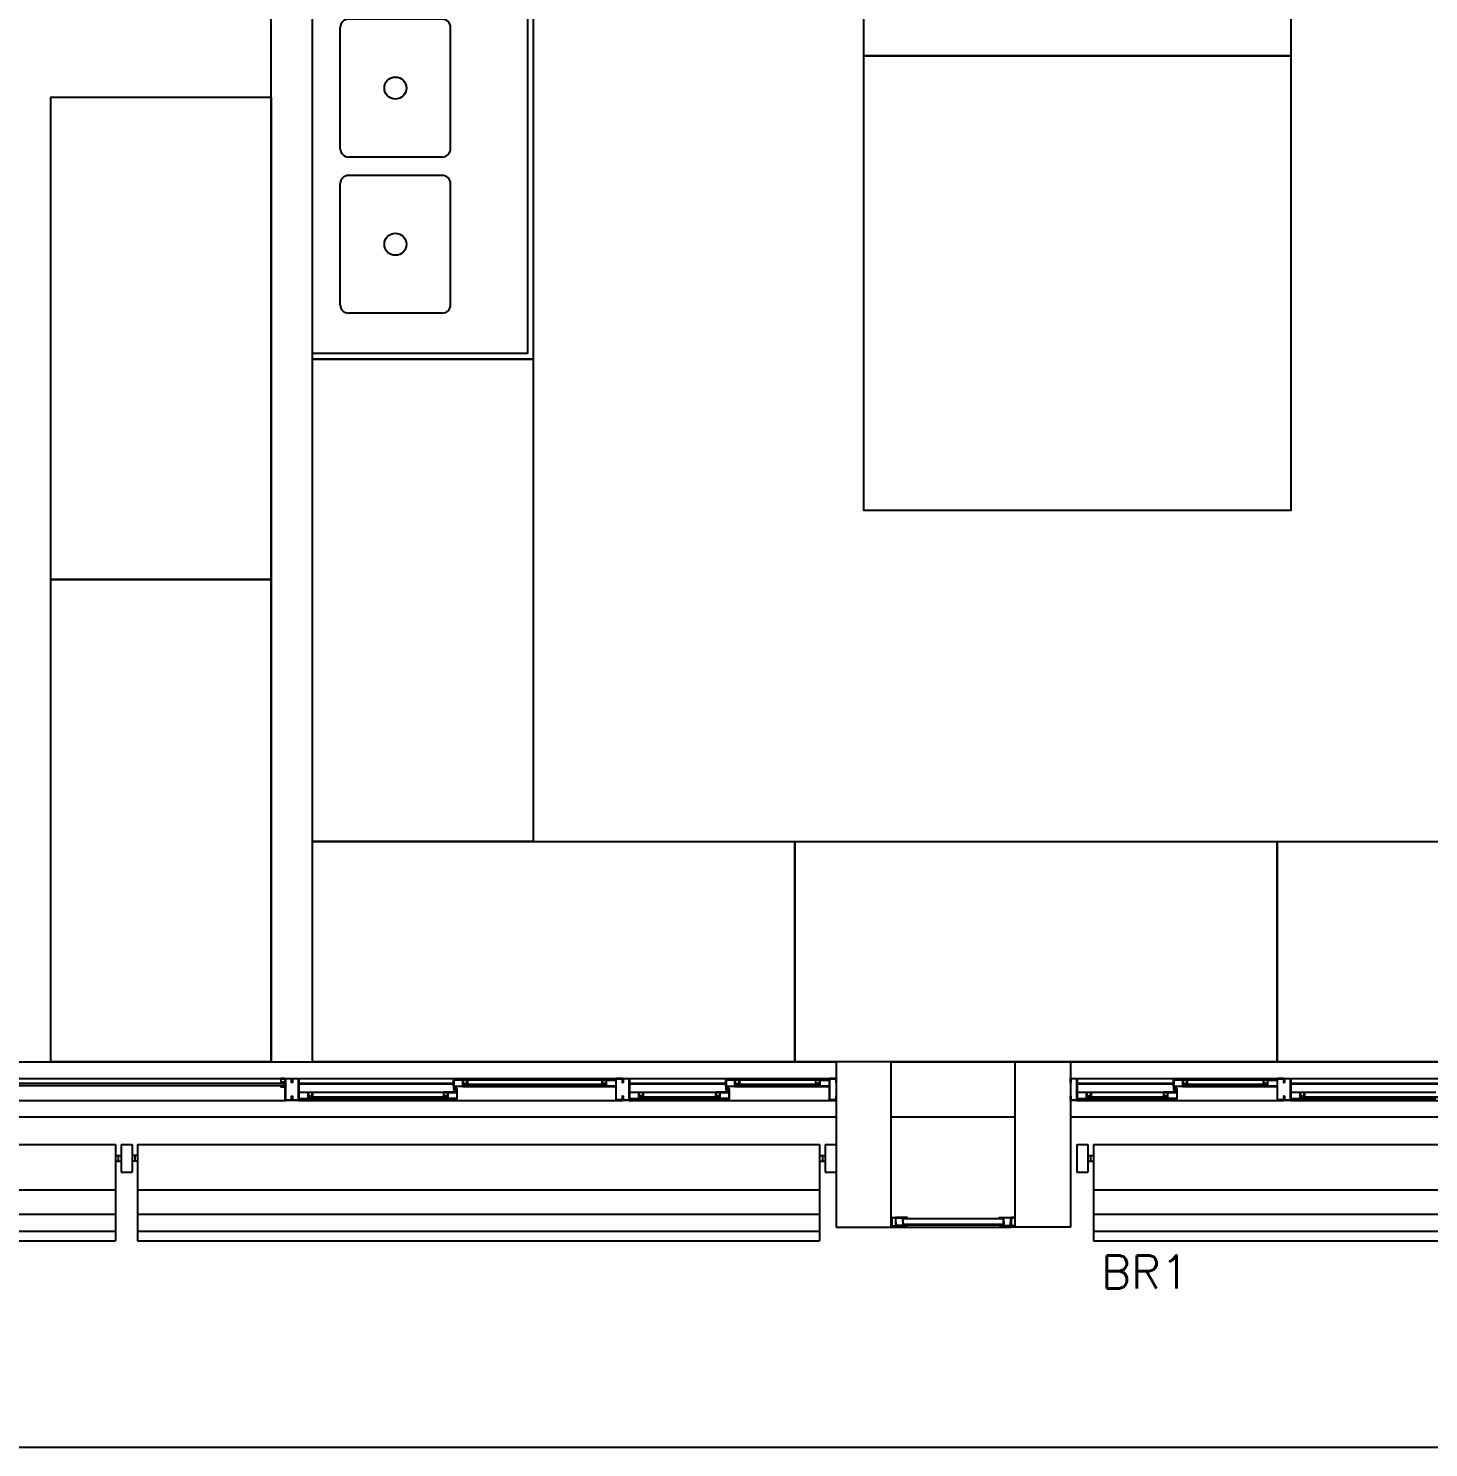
# Model space of a CAD drawing. Header units: millimetres. Extents: x 2128 to 2646, y 1972 to 2207.
# Drawn here: x 2301.68 to 2306.76, y 2098.52 to 2103.67 of the extents above; entities that cross this region are included whole.
import ezdxf

# ---------------------------------------------------------------- set-up
doc = ezdxf.new("R2010")
doc.units = ezdxf.units.MM
for name, color, linetype in [('AR-ALV', 2, 'Continuous'), ('AR-BANCADAS', 1, 'Continuous'), ('AR-BRISES', 1, 'Continuous'), ('AR-CALÇADA', 1, 'Continuous'), ('AR-ESQ', 1, 'Continuous'), ('AR-ESTC', 3, 'Continuous'), ('AR-PEITORIL', 1, 'Continuous'), ('BC- VISTA', 1, 'Continuous'), ('BC-CUBA', 1, 'Continuous'), ('BR-LINHAS', 1, 'Continuous'), ('BR-MONTANTE', 242, 'Continuous'), ('BR-PAINEL', 1, 'Continuous'), ('BR-SUPORTE', 1, 'Continuous'), ('BR-TEXTO', 2, 'Continuous'), ('COZ1', 1, 'Continuous'), ('DT-ESQ-BAGUETE-C', 1, 'Continuous'), ('DT-ESQ-BAGUETE-V', 1, 'Continuous'), ('DT-ESQ-CHAPA DOBRADA-V', 1, 'Continuous'), ('DT-ESQ-MARCO-V', 1, 'Continuous'), ('DT-ESQ-PERFIL CADEIRA-C', 2, 'Continuous'), ('DT-ESQ-PERFIL CADEIRA-V', 2, 'Continuous'), ('DT-ESQ-PERFIL U SIMPLES-C', 2, 'Continuous'), ('DT-ESQ-PERFIL U-C', 2, 'Continuous'), ('DT-ESQ-PERFIL U-V', 1, 'Continuous'), ('DT-ESQ-VENEZIANA-C', 1, 'Continuous'), ('DT-ESQ-VENEZIANA-V', 1, 'Continuous'), ('DT-ESQ-VIDRO-C', 2, 'Continuous'), ('DT-TXTMOD', 1, 'Continuous')]:
    doc.layers.add(name, color=color, linetype=linetype)
doc.styles.add('S10', font='simplex.shx', dxfattribs={"height": 0.1})
doc.styles.add('S12', font='simplex.shx', dxfattribs={"width": 1.1, "height": 0.12})

# ---------------------------------------------------------------- blocks, each defined once
blk = doc.blocks.new('BCP16')
at = {"layer": 'BC- VISTA'}
blk.add_lwpolyline([(0.8, 0), (0.8, -1.75), (0, -1.75), (0, 0)], close=True, dxfattribs=at)
blk = doc.blocks.new('CUBAbnc-01P')
at = {"layer": 'COZ1'}
for p, q in [((-0.22, -0.1005), (0.22, -0.1005)), ((-0.25, -0.4705), (-0.25, -0.1305)), ((0.25, -0.4705), (0.25, -0.1305)), ((-0.22, -0.5005), (0.22, -0.5005))]:
    blk.add_line(p, q, dxfattribs=at)
blk.add_circle((0, -0.3005), 0.04, dxfattribs=at)
for centre, start, end in [((-0.22, -0.1305), 90, 180), ((0.22, -0.1305), 0, 90), ((-0.22, -0.4705), 180, 270), ((0.22, -0.4705), 270, 0)]:
    blk.add_arc(centre, 0.03, start, end, dxfattribs=at)
blk = doc.blocks.new('BCP03')
at = {"layer": 'BC- VISTA'}
for p, q in [((0, -0.02), (0.78, -0.02)), ((0.78, -0.02), (0.78, -1.38)), ((0.78, -1.38), (0, -1.38))]:
    blk.add_line(p, q, dxfattribs=at)
blk.add_lwpolyline([(0.8, 0), (0.8, -1.4), (0, -1.4), (0, 0)], close=True, dxfattribs=at)
at = {"layer": 'BC-CUBA', "rotation": 90}
for p in [(0, -0.4167), (0, -0.9833)]:
    blk.add_blockref('CUBAbnc-01P', p, dxfattribs=at)
blk = doc.blocks.new('BCP24')
at = {"layer": 'BC- VISTA'}
blk.add_lwpolyline([(1.55, 0), (1.55, -1.65), (0, -1.65), (0, 0)], close=True, dxfattribs=at)
blk = doc.blocks.new('EF13-P')
at = {"layer": 'DT-ESQ-BAGUETE-C', "ltscale": 0.1}
for points in [[(3.136, -0.075), (3.1495, -0.075), (3.1495, -0.0735), (3.136, -0.0735), (3.136, -0.0615), (3.1495, -0.0615), (3.1495, -0.06), (3.136, -0.06, 0.414214), (3.1345, -0.0615), (3.1345, -0.0735, 0.414214)], [(3.81, -0.08), (3.7965, -0.08), (3.7965, -0.0785), (3.8095, -0.0785, 0.414214), (3.81, -0.078), (3.81, -0.067, 0.414214), (3.8095, -0.0665), (3.7965, -0.0665), (3.7965, -0.065), (3.81, -0.065, -0.414214), (3.8115, -0.0665), (3.8115, -0.0785, -0.414214)], [(4.3015, -0.08), (4.315, -0.08), (4.315, -0.0785), (4.302, -0.0785, -0.414214), (4.3015, -0.078), (4.3015, -0.067, -0.414214), (4.302, -0.0665), (4.315, -0.0665), (4.315, -0.065), (4.3015, -0.065, 0.414214), (4.3, -0.0665), (4.3, -0.0785, 0.414214)], [(4.7975, -0.08), (4.784, -0.08), (4.784, -0.0785), (4.797, -0.0785, 0.414214), (4.7975, -0.078), (4.7975, -0.067, 0.414214), (4.797, -0.0665), (4.784, -0.0665), (4.784, -0.065), (4.7975, -0.065, -0.414214), (4.799, -0.0665), (4.799, -0.0785, -0.414214)], [(5.0765, -0.08), (5.09, -0.08), (5.09, -0.0785), (5.077, -0.0785, -0.414214), (5.0765, -0.078), (5.0765, -0.067, -0.414214), (5.077, -0.0665), (5.09, -0.0665), (5.09, -0.065), (5.0765, -0.065, 0.414214), (5.075, -0.0665), (5.075, -0.0785, 0.414214)], [(3.2485, -0.125), (3.235, -0.125), (3.235, -0.1235), (3.248, -0.1235, 0.414214), (3.2485, -0.123), (3.2485, -0.112, 0.414214), (3.248, -0.1115), (3.235, -0.1115), (3.235, -0.11), (3.2485, -0.11, -0.414214), (3.25, -0.1115), (3.25, -0.1235, -0.414214)], [(3.7265, -0.125), (3.74, -0.125), (3.74, -0.1235), (3.727, -0.1235, -0.414214), (3.7265, -0.123), (3.7265, -0.112, -0.414214), (3.727, -0.1115), (3.74, -0.1115), (3.74, -0.11), (3.7265, -0.11, 0.414214), (3.725, -0.1115), (3.725, -0.1235, 0.414214)], [(4.4485, -0.125), (4.435, -0.125), (4.435, -0.1235), (4.448, -0.1235, 0.414214), (4.4485, -0.123), (4.4485, -0.112, 0.414214), (4.448, -0.1115), (4.435, -0.1115), (4.435, -0.11), (4.4485, -0.11, -0.414214), (4.45, -0.1115), (4.45, -0.1235, -0.414214)], [(4.714, -0.125), (4.7275, -0.125), (4.7275, -0.1235), (4.7145, -0.1235, -0.414214), (4.714, -0.123), (4.714, -0.112, -0.414214), (4.7145, -0.1115), (4.7275, -0.1115), (4.7275, -0.11), (4.714, -0.11, 0.414214), (4.7125, -0.1115), (4.7125, -0.1235, 0.414214)]]:
    blk.add_lwpolyline(points, format="xyb", close=True, dxfattribs=at)
at = {"layer": 'DT-ESQ-BAGUETE-V', "ltscale": 0.1}
for p, q in [((3.81, -0.065), (4.3015, -0.065)), ((4.7975, -0.065), (5.0765, -0.065)), ((3.2485, -0.11), (3.7265, -0.11)), ((4.4485, -0.11), (4.714, -0.11))]:
    blk.add_line(p, q, dxfattribs=at)
at = {"layer": 'DT-ESQ-CHAPA DOBRADA-V', "ltscale": 0.1}
for p, q in [((3.2, -0.077), (3.7615, -0.077)), ((3.2, -0.08), (3.7615, -0.08)), ((4.4, -0.077), (4.749, -0.077)), ((4.4, -0.08), (4.749, -0.08))]:
    blk.add_line(p, q, dxfattribs=at)
at = {"layer": 'DT-ESQ-MARCO-V', "ltscale": 0.1}
for p, q in [((1.9985, -0.06), (3.1515, -0.06)), ((1.9985, -0.14), (3.1515, -0.14))]:
    blk.add_line(p, q, dxfattribs=at)
at = {"layer": 'DT-ESQ-PERFIL CADEIRA-C', "ltscale": 0.1}
for p, q in [((3.7635, -0.0885), (3.81, -0.0885)), ((4.35, -0.0885), (4.3015, -0.0885)), ((4.751, -0.0885), (4.7975, -0.0885)), ((5.125, -0.0885), (5.0765, -0.0885)), ((3.2, -0.1335), (3.2485, -0.1335)), ((3.773, -0.1335), (3.7265, -0.1335)), ((4.4, -0.1335), (4.4485, -0.1335)), ((4.7605, -0.1335), (4.714, -0.1335))]:
    blk.add_line(p, q, dxfattribs=at)
for points in [[(3.81, -0.087, -1), (3.81, -0.09), (3.7635, -0.09, -0.414214), (3.7615, -0.088), (3.7615, -0.067, -0.414214), (3.7635, -0.065), (3.795, -0.065, -0.414214), (3.7965, -0.0665), (3.7965, -0.087)], [(3.7965, -0.0885, -0.198913), (3.7954, -0.0881, -0.198913), (3.795, -0.087), (3.795, -0.067, 0.414214), (3.7945, -0.0665), (3.7635, -0.0665, 0.414214), (3.763, -0.067), (3.763, -0.088, 0.414214), (3.7635, -0.0885)], [(4.3015, -0.09), (4.35, -0.09), (4.35, -0.0885), (4.315, -0.0885, 0.198912), (4.3161, -0.0881, 0.198913), (4.3165, -0.087), (4.3165, -0.067, -0.414214), (4.317, -0.0665), (4.35, -0.0665), (4.35, -0.065), (4.3165, -0.065, 0.414214), (4.315, -0.0665), (4.315, -0.0785), (4.315, -0.08), (4.315, -0.087), (4.3015, -0.087, 1)], [(4.7975, -0.087, -1), (4.7975, -0.09), (4.751, -0.09, -0.414214), (4.749, -0.088), (4.749, -0.067, -0.414214), (4.751, -0.065), (4.7825, -0.065, -0.414214), (4.784, -0.0665), (4.784, -0.087)], [(4.784, -0.0885, -0.198913), (4.7829, -0.0881, -0.198913), (4.7825, -0.087), (4.7825, -0.067, 0.414214), (4.782, -0.0665), (4.751, -0.0665, 0.414214), (4.7505, -0.067), (4.7505, -0.088, 0.414214), (4.751, -0.0885)], [(5.0765, -0.09), (5.125, -0.09), (5.125, -0.0885), (5.09, -0.0885, 0.198912), (5.0911, -0.0881, 0.198913), (5.0915, -0.087), (5.0915, -0.067, -0.414214), (5.092, -0.0665), (5.125, -0.0665), (5.125, -0.065), (5.0915, -0.065, 0.414214), (5.09, -0.0665), (5.09, -0.0785), (5.09, -0.08), (5.09, -0.087), (5.0765, -0.087, 1)], [(3.2485, -0.135), (3.2, -0.135), (3.2, -0.1335), (3.235, -0.1335, -0.198912), (3.2339, -0.1331, -0.198913), (3.2335, -0.132), (3.2335, -0.112, 0.414214), (3.233, -0.1115), (3.2, -0.1115), (3.2, -0.11), (3.2335, -0.11, -0.414214), (3.235, -0.1115), (3.235, -0.1235), (3.235, -0.125), (3.235, -0.132), (3.2485, -0.132, -1)], [(3.7265, -0.132, 1), (3.7265, -0.135), (3.773, -0.135, 0.414214), (3.775, -0.133), (3.775, -0.112, 0.414214), (3.773, -0.11), (3.7415, -0.11, 0.414214), (3.74, -0.1115), (3.74, -0.132)], [(3.74, -0.1335, 0.198913), (3.7411, -0.1331, 0.198913), (3.7415, -0.132), (3.7415, -0.112, -0.414214), (3.742, -0.1115), (3.773, -0.1115, -0.414214), (3.7735, -0.112), (3.7735, -0.133, -0.414214), (3.773, -0.1335)], [(4.4485, -0.135), (4.4, -0.135), (4.4, -0.1335), (4.435, -0.1335, -0.198912), (4.4339, -0.1331, -0.198913), (4.4335, -0.132), (4.4335, -0.112, 0.414214), (4.433, -0.1115), (4.4, -0.1115), (4.4, -0.11), (4.4335, -0.11, -0.414214), (4.435, -0.1115), (4.435, -0.1235), (4.435, -0.125), (4.435, -0.132), (4.4485, -0.132, -1)], [(4.714, -0.132, 1), (4.714, -0.135), (4.7605, -0.135, 0.414214), (4.7625, -0.133), (4.7625, -0.112, 0.414214), (4.7605, -0.11), (4.729, -0.11, 0.414214), (4.7275, -0.1115), (4.7275, -0.132)], [(4.7275, -0.1335, 0.198913), (4.7286, -0.1331, 0.198913), (4.729, -0.132), (4.729, -0.112, -0.414214), (4.7295, -0.1115), (4.7605, -0.1115, -0.414214), (4.761, -0.112), (4.761, -0.133, -0.414214), (4.7605, -0.1335)]]:
    blk.add_lwpolyline(points, format="xyb", close=True, dxfattribs=at)
at = {"layer": 'DT-ESQ-PERFIL CADEIRA-V', "ltscale": 0.1}
for p, q in [((3.795, -0.09), (4.3015, -0.09)), ((4.7825, -0.09), (5.0765, -0.09)), ((3.2485, -0.135), (3.7265, -0.135)), ((4.4485, -0.135), (4.714, -0.135))]:
    blk.add_line(p, q, dxfattribs=at)
at = {"layer": 'DT-ESQ-PERFIL U SIMPLES-C', "ltscale": 0.1}
for points in [[(3.7635, -0.102), (3.7715, -0.102), (3.7715, -0.1005), (3.7635, -0.1005, -0.414214), (3.763, -0.1), (3.763, -0.092, -0.414214), (3.7635, -0.0915), (3.7715, -0.0915), (3.7715, -0.09), (3.7635, -0.09, 0.414214), (3.7615, -0.092), (3.7615, -0.1, 0.414214)], [(3.773, -0.098), (3.765, -0.098), (3.765, -0.0995), (3.773, -0.0995, -0.414214), (3.7735, -0.1), (3.7735, -0.108, -0.414214), (3.773, -0.1085), (3.765, -0.1085), (3.765, -0.11), (3.773, -0.11, 0.414214), (3.775, -0.108), (3.775, -0.1, 0.414214)], [(4.751, -0.102), (4.759, -0.102), (4.759, -0.1005), (4.751, -0.1005, -0.414214), (4.7505, -0.1), (4.7505, -0.092, -0.414214), (4.751, -0.0915), (4.759, -0.0915), (4.759, -0.09), (4.751, -0.09, 0.414214), (4.749, -0.092), (4.749, -0.1, 0.414214)], [(4.7605, -0.098), (4.7525, -0.098), (4.7525, -0.0995), (4.7605, -0.0995, -0.414214), (4.761, -0.1), (4.761, -0.108, -0.414214), (4.7605, -0.1085), (4.7525, -0.1085), (4.7525, -0.11), (4.7605, -0.11, 0.414214), (4.7625, -0.108), (4.7625, -0.1, 0.414214)]]:
    blk.add_lwpolyline(points, format="xyb", close=True, dxfattribs=at)
at = {"layer": 'DT-ESQ-PERFIL U-C', "ltscale": 0.1}
blk.add_lwpolyline([(3.15, -0.0905), (3.15, -0.0905, -0.414214), (3.1515, -0.092), (3.1515, -0.1385), (3.1735, -0.1385), (3.1735, -0.125), (3.175, -0.125), (3.175, -0.1385, -0.414214), (3.1735, -0.14), (3.1515, -0.14, -0.414214), (3.15, -0.1385), (3.15, -0.092), (3.1365, -0.092, -1), (3.1365, -0.089), (3.15, -0.089), (3.15, -0.0615, -0.414214), (3.1515, -0.06), (3.1735, -0.06, -0.414214), (3.175, -0.0615), (3.175, -0.075), (3.1735, -0.075), (3.1735, -0.0615), (3.1515, -0.0615), (3.1515, -0.089, -0.414214), (3.15, -0.0905), (3.1365, -0.0905)], format="xyb", dxfattribs=at)
for points in [[(3.175, -0.0615, -0.414214), (3.1765, -0.06), (3.1985, -0.06, -0.414214), (3.2, -0.0615), (3.2, -0.1385, -0.414214), (3.1985, -0.14), (3.1765, -0.14, -0.414214), (3.175, -0.1385), (3.175, -0.125), (3.1765, -0.125), (3.1765, -0.138, 0.414214), (3.177, -0.1385), (3.198, -0.1385, 0.414214), (3.1985, -0.138), (3.1985, -0.062, 0.414214), (3.198, -0.0615), (3.177, -0.0615, 0.414214), (3.1765, -0.062), (3.1765, -0.075), (3.175, -0.075)], [(4.375, -0.0615, 0.414214), (4.3735, -0.06), (4.3515, -0.06, 0.414214), (4.35, -0.0615), (4.35, -0.1385, 0.414214), (4.3515, -0.14), (4.3735, -0.14, 0.414214), (4.375, -0.1385), (4.375, -0.125), (4.3735, -0.125), (4.3735, -0.138, -0.414214), (4.373, -0.1385), (4.352, -0.1385, -0.414214), (4.3515, -0.138), (4.3515, -0.062, -0.414214), (4.352, -0.0615), (4.373, -0.0615, -0.414214), (4.3735, -0.062), (4.3735, -0.075), (4.375, -0.075)], [(4.375, -0.0615, -0.414214), (4.3765, -0.06), (4.3985, -0.06, -0.414214), (4.4, -0.0615), (4.4, -0.1385, -0.414214), (4.3985, -0.14), (4.3765, -0.14, -0.414214), (4.375, -0.1385), (4.375, -0.125), (4.3765, -0.125), (4.3765, -0.138, 0.414214), (4.377, -0.1385), (4.398, -0.1385, 0.414214), (4.3985, -0.138), (4.3985, -0.062, 0.414214), (4.398, -0.0615), (4.377, -0.0615, 0.414214), (4.3765, -0.062), (4.3765, -0.075), (4.375, -0.075)], [(5.15, -0.0615, 0.414214), (5.1485, -0.06), (5.1265, -0.06, 0.414214), (5.125, -0.0615), (5.125, -0.1385, 0.414214), (5.1265, -0.14), (5.1485, -0.14, 0.414214), (5.15, -0.1385), (5.15, -0.125), (5.1485, -0.125), (5.1485, -0.138, -0.414214), (5.148, -0.1385), (5.127, -0.1385, -0.414214), (5.1265, -0.138), (5.1265, -0.062, -0.414214), (5.127, -0.0615), (5.148, -0.0615, -0.414214), (5.1485, -0.062), (5.1485, -0.075), (5.15, -0.075)]]:
    blk.add_lwpolyline(points, format="xyb", close=True, dxfattribs=at)
at = {"layer": 'DT-ESQ-PERFIL U-V', "ltscale": 0.1}
for p, q in [((3.1985, -0.06), (4.3515, -0.06)), ((4.3985, -0.06), (5.1265, -0.06)), ((3.1985, -0.14), (4.3515, -0.14)), ((4.3985, -0.14), (5.1265, -0.14))]:
    blk.add_line(p, q, dxfattribs=at)
at = {"layer": 'DT-ESQ-VIDRO-C', "ltscale": 0.1}
for points in [[(2.002, -0.087), (2.002, -0.077), (3.148, -0.077), (3.148, -0.087)], [(4.3125, -0.085), (4.3125, -0.082), (3.799, -0.082), (3.799, -0.085)], [(5.0875, -0.085), (5.0875, -0.082), (4.7865, -0.082), (4.7865, -0.085)], [(3.238, -0.13), (3.238, -0.127), (3.737, -0.127), (3.737, -0.13)], [(4.438, -0.13), (4.438, -0.127), (4.7245, -0.127), (4.7245, -0.13)]]:
    blk.add_lwpolyline(points, close=True, dxfattribs=at)
at = {"layer": 'DT-TXTMOD', "ltscale": 0.1, "style": 'S10', "flags": 3}
for tag, p in [('M01', (0.025, -0.28)), ('M02', (0.3253, -0.28)), ('M03', (0.627, -0.28)), ('M04', (0.9288, -0.28)), ('M05', (1.2306, -0.28)), ('M06', (1.5323, -0.28)), ('M07', (1.8341, -0.28)), ('M08', (2.1359, -0.28)), ('M09', (2.4376, -0.28)), ('M10', (2.7394, -0.28)), ('M11', (3.0412, -0.28)), ('M12', (3.3429, -0.28)), ('M13', (3.6447, -0.28)), ('M14', (3.9464, -0.28)), ('M15', (4.2482, -0.28)), ('M16', (4.55, -0.28)), ('M17', (4.8517, -0.28))]:
    blk.add_attdef(tag, p, '', height=0.1, dxfattribs=at)
blk = doc.blocks.new('EF40-P')
at = {"layer": 'DT-ESQ-BAGUETE-C', "ltscale": 0.1}
for points in [[(0.4225, -0.08), (0.409, -0.08), (0.409, -0.0785), (0.422, -0.0785, 0.414214), (0.4225, -0.078), (0.4225, -0.067, 0.414214), (0.422, -0.0665), (0.409, -0.0665), (0.409, -0.065), (0.4225, -0.065, -0.414214), (0.424, -0.0665), (0.424, -0.0785, -0.414214)], [(0.7015, -0.08), (0.715, -0.08), (0.715, -0.0785), (0.702, -0.0785, -0.414214), (0.7015, -0.078), (0.7015, -0.067, -0.414214), (0.702, -0.0665), (0.715, -0.0665), (0.715, -0.065), (0.7015, -0.065, 0.414214), (0.7, -0.0665), (0.7, -0.0785, 0.414214)], [(0.0735, -0.125), (0.06, -0.125), (0.06, -0.1235), (0.073, -0.1235, 0.414214), (0.0735, -0.123), (0.0735, -0.112, 0.414214), (0.073, -0.1115), (0.06, -0.1115), (0.06, -0.11), (0.0735, -0.11, -0.414214), (0.075, -0.1115), (0.075, -0.1235, -0.414214)], [(0.339, -0.125), (0.3525, -0.125), (0.3525, -0.1235), (0.3395, -0.1235, -0.414214), (0.339, -0.123), (0.339, -0.112, -0.414214), (0.3395, -0.1115), (0.3525, -0.1115), (0.3525, -0.11), (0.339, -0.11, 0.414214), (0.3375, -0.1115), (0.3375, -0.1235, 0.414214)], [(0.8485, -0.125), (0.835, -0.125), (0.835, -0.1235), (0.848, -0.1235, 0.414214), (0.8485, -0.123), (0.8485, -0.112, 0.414214), (0.848, -0.1115), (0.835, -0.1115), (0.835, -0.11), (0.8485, -0.11, -0.414214), (0.85, -0.1115), (0.85, -0.1235, -0.414214)]]:
    blk.add_lwpolyline(points, format="xyb", close=True, dxfattribs=at)
at = {"layer": 'DT-ESQ-BAGUETE-V', "ltscale": 0.1}
for p, q in [((0.4225, -0.065), (0.7015, -0.065)), ((0.0735, -0.11), (0.339, -0.11)), ((0.8485, -0.11), (1.3265, -0.11))]:
    blk.add_line(p, q, dxfattribs=at)
at = {"layer": 'DT-ESQ-CHAPA DOBRADA-V', "ltscale": 0.1}
for p, q in [((0.025, -0.077), (0.374, -0.077)), ((0.025, -0.08), (0.374, -0.08)), ((0.8, -0.077), (1.3615, -0.077)), ((0.8, -0.08), (1.3615, -0.08))]:
    blk.add_line(p, q, dxfattribs=at)
at = {"layer": 'DT-ESQ-PERFIL CADEIRA-C', "ltscale": 0.1}
for p, q in [((0.376, -0.0885), (0.4225, -0.0885)), ((0.75, -0.0885), (0.7015, -0.0885)), ((0.025, -0.1335), (0.0735, -0.1335)), ((0.3855, -0.1335), (0.339, -0.1335)), ((0.8, -0.1335), (0.8485, -0.1335))]:
    blk.add_line(p, q, dxfattribs=at)
for points in [[(0.4225, -0.087, -1), (0.4225, -0.09), (0.376, -0.09, -0.414214), (0.374, -0.088), (0.374, -0.067, -0.414214), (0.376, -0.065), (0.4075, -0.065, -0.414214), (0.409, -0.0665), (0.409, -0.087)], [(0.409, -0.0885, -0.198913), (0.4079, -0.0881, -0.198913), (0.4075, -0.087), (0.4075, -0.067, 0.414214), (0.407, -0.0665), (0.376, -0.0665, 0.414214), (0.3755, -0.067), (0.3755, -0.088, 0.414214), (0.376, -0.0885)], [(0.7015, -0.09), (0.75, -0.09), (0.75, -0.0885), (0.715, -0.0885, 0.198912), (0.7161, -0.0881, 0.198913), (0.7165, -0.087), (0.7165, -0.067, -0.414214), (0.717, -0.0665), (0.75, -0.0665), (0.75, -0.065), (0.7165, -0.065, 0.414214), (0.715, -0.0665), (0.715, -0.0785), (0.715, -0.08), (0.715, -0.087), (0.7015, -0.087, 1)], [(0.0735, -0.135), (0.025, -0.135), (0.025, -0.1335), (0.06, -0.1335, -0.198912), (0.0589, -0.1331, -0.198913), (0.0585, -0.132), (0.0585, -0.112, 0.414214), (0.058, -0.1115), (0.025, -0.1115), (0.025, -0.11), (0.0585, -0.11, -0.414214), (0.06, -0.1115), (0.06, -0.1235), (0.06, -0.125), (0.06, -0.132), (0.0735, -0.132, -1)], [(0.339, -0.132, 1), (0.339, -0.135), (0.3855, -0.135, 0.414214), (0.3875, -0.133), (0.3875, -0.112, 0.414214), (0.3855, -0.11), (0.354, -0.11, 0.414214), (0.3525, -0.1115), (0.3525, -0.132)], [(0.3525, -0.1335, 0.198913), (0.3536, -0.1331, 0.198913), (0.354, -0.132), (0.354, -0.112, -0.414214), (0.3545, -0.1115), (0.3855, -0.1115, -0.414214), (0.386, -0.112), (0.386, -0.133, -0.414214), (0.3855, -0.1335)], [(0.8485, -0.135), (0.8, -0.135), (0.8, -0.1335), (0.835, -0.1335, -0.198912), (0.8339, -0.1331, -0.198913), (0.8335, -0.132), (0.8335, -0.112, 0.414214), (0.833, -0.1115), (0.8, -0.1115), (0.8, -0.11), (0.8335, -0.11, -0.414214), (0.835, -0.1115), (0.835, -0.1235), (0.835, -0.125), (0.835, -0.132), (0.8485, -0.132, -1)]]:
    blk.add_lwpolyline(points, format="xyb", close=True, dxfattribs=at)
at = {"layer": 'DT-ESQ-PERFIL CADEIRA-V', "ltscale": 0.1}
for p, q in [((0.4075, -0.09), (0.7015, -0.09)), ((0.0735, -0.135), (0.339, -0.135)), ((0.8485, -0.135), (1.3265, -0.135))]:
    blk.add_line(p, q, dxfattribs=at)
at = {"layer": 'DT-ESQ-PERFIL U SIMPLES-C', "ltscale": 0.1}
for points in [[(0.376, -0.102), (0.384, -0.102), (0.384, -0.1005), (0.376, -0.1005, -0.414214), (0.3755, -0.1), (0.3755, -0.092, -0.414214), (0.376, -0.0915), (0.384, -0.0915), (0.384, -0.09), (0.376, -0.09, 0.414214), (0.374, -0.092), (0.374, -0.1, 0.414214)], [(0.3855, -0.098), (0.3775, -0.098), (0.3775, -0.0995), (0.3855, -0.0995, -0.414214), (0.386, -0.1), (0.386, -0.108, -0.414214), (0.3855, -0.1085), (0.3775, -0.1085), (0.3775, -0.11), (0.3855, -0.11, 0.414214), (0.3875, -0.108), (0.3875, -0.1, 0.414214)]]:
    blk.add_lwpolyline(points, format="xyb", close=True, dxfattribs=at)
at = {"layer": 'DT-ESQ-PERFIL U-C', "ltscale": 0.1}
for points in [[(0, -0.0615, -0.414214), (0.0015, -0.06), (0.0235, -0.06, -0.414214), (0.025, -0.0615), (0.025, -0.1385, -0.414214), (0.0235, -0.14), (0.0015, -0.14, -0.414214), (0, -0.1385), (0, -0.125), (0.0015, -0.125), (0.0015, -0.138, 0.414214), (0.002, -0.1385), (0.023, -0.1385, 0.414214), (0.0235, -0.138), (0.0235, -0.062, 0.414214), (0.023, -0.0615), (0.002, -0.0615, 0.414214), (0.0015, -0.062), (0.0015, -0.075), (0, -0.075)], [(0.775, -0.0615, 0.414214), (0.7735, -0.06), (0.7515, -0.06, 0.414214), (0.75, -0.0615), (0.75, -0.1385, 0.414214), (0.7515, -0.14), (0.7735, -0.14, 0.414214), (0.775, -0.1385), (0.775, -0.125), (0.7735, -0.125), (0.7735, -0.138, -0.414214), (0.773, -0.1385), (0.752, -0.1385, -0.414214), (0.7515, -0.138), (0.7515, -0.062, -0.414214), (0.752, -0.0615), (0.773, -0.0615, -0.414214), (0.7735, -0.062), (0.7735, -0.075), (0.775, -0.075)], [(0.775, -0.0615, -0.414214), (0.7765, -0.06), (0.7985, -0.06, -0.414214), (0.8, -0.0615), (0.8, -0.1385, -0.414214), (0.7985, -0.14), (0.7765, -0.14, -0.414214), (0.775, -0.1385), (0.775, -0.125), (0.7765, -0.125), (0.7765, -0.138, 0.414214), (0.777, -0.1385), (0.798, -0.1385, 0.414214), (0.7985, -0.138), (0.7985, -0.062, 0.414214), (0.798, -0.0615), (0.777, -0.0615, 0.414214), (0.7765, -0.062), (0.7765, -0.075), (0.775, -0.075)]]:
    blk.add_lwpolyline(points, format="xyb", close=True, dxfattribs=at)
at = {"layer": 'DT-ESQ-PERFIL U-V', "ltscale": 0.1}
for p, q in [((0.0235, -0.06), (0.7515, -0.06)), ((0.7985, -0.06), (1.9515, -0.06)), ((0.0235, -0.14), (0.7515, -0.14)), ((0.7985, -0.14), (1.9515, -0.14))]:
    blk.add_line(p, q, dxfattribs=at)
at = {"layer": 'DT-ESQ-VIDRO-C', "ltscale": 0.1}
for points in [[(0.7125, -0.085), (0.7125, -0.082), (0.4115, -0.082), (0.4115, -0.085)], [(0.063, -0.13), (0.063, -0.127), (0.3495, -0.127), (0.3495, -0.13)], [(0.838, -0.13), (0.838, -0.127), (1.337, -0.127), (1.337, -0.13)]]:
    blk.add_lwpolyline(points, close=True, dxfattribs=at)
at = {"layer": 'DT-TXTMOD', "ltscale": 0.1, "style": 'S10', "flags": 3}
for tag, p in [('M01', (0.025, -0.28)), ('M02', (0.3253, -0.28)), ('M03', (0.627, -0.28)), ('M04', (0.9288, -0.28)), ('M05', (1.2306, -0.28)), ('M06', (1.5323, -0.28)), ('M07', (1.8341, -0.28)), ('M08', (2.1359, -0.28)), ('M09', (2.4376, -0.28)), ('M10', (2.7394, -0.28)), ('M11', (3.0412, -0.28)), ('M12', (3.3429, -0.28)), ('M13', (3.6447, -0.28)), ('M14', (3.9464, -0.28)), ('M15', (4.2482, -0.28)), ('M16', (4.55, -0.28)), ('M17', (4.8517, -0.28))]:
    blk.add_attdef(tag, p, '', height=0.1, dxfattribs=at)
blk = doc.blocks.new('BR-MODULO1')
at = {"layer": 'BR-LINHAS'}
for p, q in [((0.06, -0.2648), (2.535, -0.2648)), ((2.615, -0.2648), (5.09, -0.2648)), ((0.06, -0.3524), (2.535, -0.3524)), ((2.615, -0.3524), (5.09, -0.3524)), ((0.06, -0.4147), (2.535, -0.4147)), ((2.615, -0.4147), (5.09, -0.4147))]:
    blk.add_line(p, q, dxfattribs=at)
at = {"layer": 'BR-MONTANTE'}
for p, q in [((0, -0.1), (0, -0.2)), ((0, -0.1), (0.04, -0.1)), ((0.04, -0.1), (0.04, -0.2)), ((2.5547, -0.1), (2.5947, -0.1)), ((2.5547, -0.1), (2.5547, -0.2)), ((2.5947, -0.1), (2.5947, -0.2)), ((5.11, -0.1), (5.11, -0.2)), ((5.11, -0.1), (5.15, -0.1)), ((5.15, -0.1), (5.15, -0.2)), ((0, -0.2), (0.04, -0.2)), ((2.5547, -0.2), (2.5947, -0.2)), ((5.11, -0.2), (5.15, -0.2))]:
    blk.add_line(p, q, dxfattribs=at)
at = {"layer": 'BR-PAINEL'}
for p, q in [((0.06, -0.1), (2.535, -0.1)), ((0.06, -0.1), (0.06, -0.45)), ((2.535, -0.1), (2.535, -0.45)), ((2.615, -0.1), (2.615, -0.45)), ((2.615, -0.1), (5.09, -0.1)), ((5.09, -0.1), (5.09, -0.45)), ((0.06, -0.45), (2.535, -0.45)), ((2.615, -0.45), (5.09, -0.45))]:
    blk.add_line(p, q, dxfattribs=at)
at = {"layer": 'BR-SUPORTE'}
for p, q in [((0.04, -0.14), (0.06, -0.14)), ((0.05, -0.14), (0.05, -0.16)), ((2.5347, -0.14), (2.5547, -0.14)), ((2.5447, -0.14), (2.5447, -0.16)), ((2.6147, -0.14), (2.5947, -0.14)), ((2.6047, -0.14), (2.6047, -0.16)), ((5.09, -0.14), (5.11, -0.14)), ((5.1, -0.14), (5.1, -0.16)), ((0.04, -0.16), (0.06, -0.16)), ((2.5347, -0.16), (2.5547, -0.16)), ((2.6147, -0.16), (2.5947, -0.16)), ((5.09, -0.16), (5.11, -0.16))]:
    blk.add_line(p, q, dxfattribs=at)
blk = doc.blocks.new('EF01C-P')
at = {"layer": 'DT-ESQ-BAGUETE-C', "ltscale": 0.1}
for points in [[(0.0015, 0.035), (0.015, 0.035), (0.015, 0.0335), (0.0015, 0.0335), (0.0015, 0.005), (0.015, 0.005), (0.015, 0.0035), (0.0015, 0.0035, -0.414214), (0, 0.005), (0, 0.0335, -0.414214)], [(0.4485, 0.035), (0.435, 0.035), (0.435, 0.0335), (0.4485, 0.0335), (0.4485, 0.005), (0.435, 0.005), (0.435, 0.0035), (0.4485, 0.0035, 0.414214), (0.45, 0.005), (0.45, 0.0335, 0.414214)]]:
    blk.add_lwpolyline(points, format="xyb", close=True, dxfattribs=at)
at = {"layer": 'DT-ESQ-PERFIL CADEIRA-C', "ltscale": 0.1}
for points in [[(0.01, 0.0015), (0.01, 0.003), (0.0015, 0.003, 1), (0.0015, 0), (0.015, 0, 0.414214), (0.0165, 0.0015), (0.0165, 0.0335), (0.043, 0.0335)], [(0.043, 0.0065), (0.018, 0.0065), (0.018, 0.0165), (0.0165, 0.0165), (0.0165, 0.0065, 0.414214), (0.018, 0.005), (0.043, 0.005), (0.0565, 0.005, 1), (0.0565, 0.008), (0.043, 0.008), (0.043, 0.02), (0.043, 0.032), (0.0565, 0.032, 1), (0.0565, 0.035), (0.043, 0.035), (0.0165, 0.035, 0.414214), (0.015, 0.0335), (0.015, 0.0015), (0.0015, 0.0015)], [(0.0415, 0.02), (0.0415, 0.032, -0.414214), (0.043, 0.0335), (0.0565, 0.0335)], [(0.0415, 0.02), (0.0415, 0.008, 0.414214), (0.043, 0.0065), (0.0565, 0.0065)], [(0.407, 0.0065), (0.432, 0.0065), (0.432, 0.0165), (0.4335, 0.0165), (0.4335, 0.0065, -0.414214), (0.432, 0.005), (0.407, 0.005), (0.3935, 0.005, -1), (0.3935, 0.008), (0.407, 0.008), (0.407, 0.02), (0.407, 0.032), (0.3935, 0.032, -1), (0.3935, 0.035), (0.407, 0.035), (0.4335, 0.035, -0.414214), (0.435, 0.0335), (0.435, 0.0015), (0.4485, 0.0015)], [(0.4085, 0.02), (0.4085, 0.032, 0.414214), (0.407, 0.0335), (0.3935, 0.0335)], [(0.4085, 0.02), (0.4085, 0.008, -0.414214), (0.407, 0.0065), (0.3935, 0.0065)], [(0.44, 0.0015), (0.44, 0.003), (0.4485, 0.003, -1), (0.4485, 0), (0.435, 0, -0.414214), (0.4335, 0.0015), (0.4335, 0.0335), (0.407, 0.0335)]]:
    blk.add_lwpolyline(points, format="xyb", dxfattribs=at)
at = {"layer": 'DT-ESQ-PERFIL CADEIRA-V', "ltscale": 0.1}
blk.add_line((0.015, 0), (0.435, 0), dxfattribs=at)
at = {"layer": 'DT-ESQ-VENEZIANA-C', "ltscale": 0.1}
for p, q in [((0.043, 0.0105), (0.407, 0.0105)), ((0.043, 0.009), (0.407, 0.009))]:
    blk.add_line(p, q, dxfattribs=at)
at = {"layer": 'DT-ESQ-VENEZIANA-V', "ltscale": 0.1}
blk.add_line((0.043, 0.031), (0.407, 0.031), dxfattribs=at)
at = {"layer": 'DT-TXTMOD', "ltscale": 0.1, "style": 'S10', "flags": 3}
blk.add_attdef('EF01C', (0.0208, -0.14), '', height=0.1, dxfattribs=at)

msp = doc.modelspace()

# ---------------------------------------------------------------- linework, layer by layer
at = {"layer": 'AR-ALV'}
for p, q in [((2302.7115, 2099.9151), (2302.7115, 2108.2401)), ((2302.5615, 2099.9151), (2302.5615, 2104.5651)), ((2302.5615, 2099.9151), (2302.7115, 2099.9151)), ((2304.8115, 2099.9151), (2305.2615, 2099.9151)), ((2304.8115, 2099.7151), (2305.2615, 2099.7151))]:
    msp.add_line(p, q, dxfattribs=at)
at = {"layer": 'AR-CALÇADA'}
msp.add_line((2362.7865, 2098.5151), (2294.3615, 2098.5151), dxfattribs=at)
at = {"layer": 'AR-ESTC'}
for p, q in [((2304.8115, 2099.9151), (2304.6115, 2099.9151)), ((2304.6115, 2099.9151), (2304.6115, 2099.3151)), ((2304.8115, 2099.3151), (2304.8115, 2099.9151)), ((2305.2615, 2099.9151), (2305.4615, 2099.9151)), ((2305.2615, 2099.3151), (2305.2615, 2099.9151)), ((2305.4615, 2099.9151), (2305.4615, 2099.3151)), ((2304.6115, 2099.3151), (2304.8115, 2099.3151)), ((2305.4615, 2099.3151), (2305.2615, 2099.3151))]:
    msp.add_line(p, q, dxfattribs=at)
at = {"layer": 'AR-PEITORIL'}
for p, q in [((2299.4615, 2099.9151), (2304.6115, 2099.9151)), ((2305.4615, 2099.9151), (2310.6115, 2099.9151)), ((2299.4615, 2099.7151), (2304.6115, 2099.7151)), ((2305.4615, 2099.7151), (2310.6115, 2099.7151))]:
    msp.add_line(p, q, dxfattribs=at)

# ---------------------------------------------------------------- block references
at = {"layer": 'AR-BANCADAS'}
for name, p in [('BCP24', (2304.7115, 2105.2151)), ('BCP03', (2302.7115, 2103.8651)), ('BCP24', (2304.7115, 2103.5651)), ('BCP16', (2301.7615, 2103.4151)), ('BCP16', (2302.7115, 2102.4651)), ('BCP16', (2301.7615, 2101.6651))]:
    msp.add_blockref(name, p, dxfattribs=at)
at = {"layer": 'AR-BANCADAS', "rotation": 270}
for p in [(2304.4615, 2100.7151), (2306.2115, 2100.7151), (2307.9615, 2100.7151)]:
    msp.add_blockref('BCP16', p, dxfattribs=at)
at = {"layer": 'AR-BRISES'}
msp.add_blockref('BR-MODULO1', (2299.4615, 2099.7151), dxfattribs=at)
ref = msp.add_blockref('BR-MODULO1', (2305.485, 2099.7151), dxfattribs=at)
ref.add_attrib('BR', 'BR1', (2305.5734, 2099.0927), dxfattribs={"layer": 'BR-TEXTO', "height": 0.12, "style": 'S12'})
at = {"layer": 'AR-ESQ'}
for name, p in [('EF13-P', (2299.4615, 2099.9151)), ('EF40-P', (2305.4615, 2099.9151)), ('EF01C-P', (2304.8115, 2099.3151))]:
    msp.add_blockref(name, p, dxfattribs=at)

doc.saveas('drawing.dxf')
